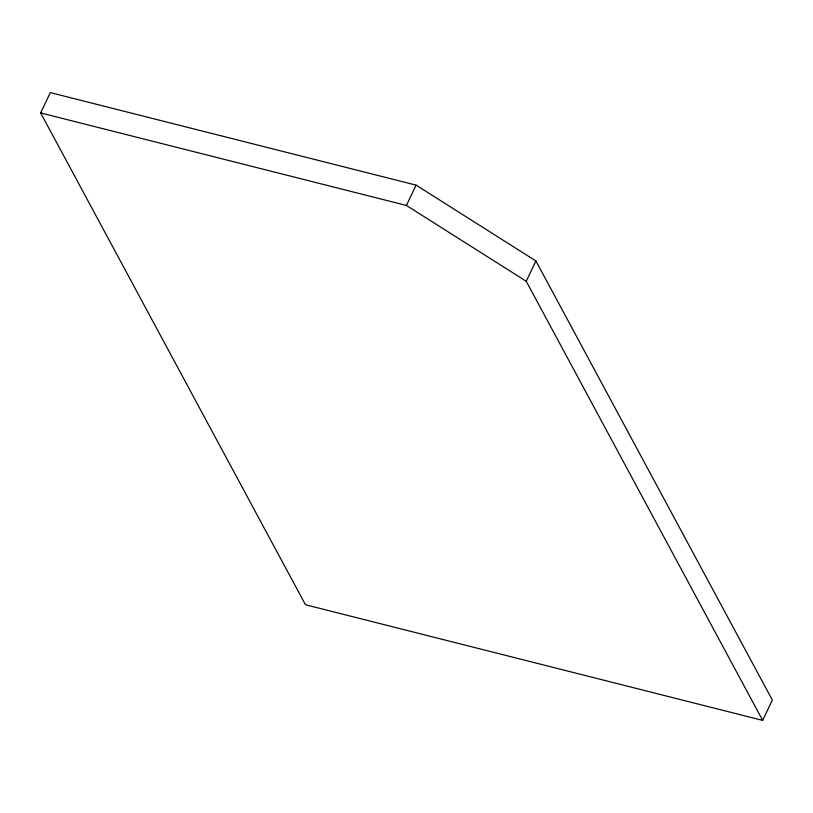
<?xml version="1.0" encoding="UTF-8"?>
<svg xmlns="http://www.w3.org/2000/svg" width="813" height="813" viewBox="0 0 813 813"><rect width="100%" height="100%" fill="white"/><g stroke="black" fill="none" stroke-linecap="round" stroke-linejoin="round"><path stroke-width="1.22" d="M40.65 112.926L50.325 92.611L416.093 185.13L535.909 260.953L772.35 700.074L762.675 720.389L305.464 604.74L40.65 112.926L406.419 205.445L526.235 281.268L762.675 720.389M406.419 205.445L416.093 185.13M526.235 281.268L535.909 260.953"/></g></svg>
